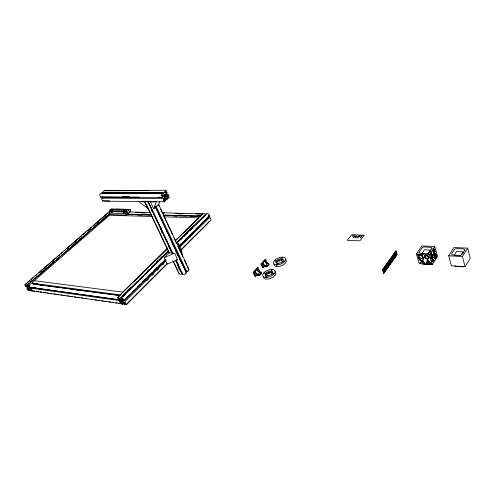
<?xml version="1.0" encoding="UTF-8"?>
<svg xmlns="http://www.w3.org/2000/svg" width="495" height="495" viewBox="0 0 495 495"><rect width="100%" height="100%" fill="white"/><g stroke="black" fill="none" stroke-linecap="round" stroke-linejoin="round"><path stroke-width="0.74" d="M386.843 269.175L386.979 263.402L385.611 265.326L386.843 269.175L388.21 267.244L386.979 263.402M387.925 265.654L388.018 262.022M385.24 271.365L385.413 265.605L384.015 267.566L385.24 271.365L386.626 269.404L385.413 265.605M392.003 261.805L392.269 256.051L390.827 258.081L392.003 261.805L393.438 259.776L392.269 256.051M393.754 259.405L394.032 253.508L392.554 255.575L393.754 259.405L395.22 257.326L394.032 253.508M388.346 266.978L388.643 261.15L387.152 263.235L388.346 266.978L391.755 262.152L390.574 258.409L388.68 261.069L389.868 264.819L390.574 258.409M276.717 265.951L276.686 266.366L276.476 265.84M395.542 256.8L395.981 250.847L394.385 253.087L395.542 256.8L397.126 254.56L395.981 250.847M385.061 270.815L385.357 267.715L385.017 267.164L384.578 268.296L384.182 268.111L384.485 266.984A2.469 1.219 -86.2 0 1 384.912 266.353C387.09 265.809 384.337 272.275 386.416 268.736M119.604 298.213L118.472 297.705M123.453 302.247L122.834 301.381M123.998 300.31L122.624 298.275M124.783 302.773L124.468 302.099L166.128 260.679M147.003 201.347L146.576 201.607M124.443 209.305L113.349 209.069L112.266 210.004L112.093 211.105L123.187 211.371L123.36 210.257L124.443 209.305L125.272 209.534L116.399 209.342M109.005 213.141L125.507 213.58L127.302 211.996L126.807 211L126.305 211.445L124.375 211.396L124.548 210.282L125.625 209.329L128.391 209.602L127.889 210.047L128.378 211.043L130.154 209.465L130.872 210.944L126.237 215.059L109.735 214.589L109.005 213.141L110.793 211.588L111.938 211.619L111.449 210.641L109.797 211.049L109.97 209.954L111.053 209.02L113.027 209.267L112.526 209.707M126.305 211.445L126.479 210.326L127.562 209.373M110.948 211.074L111.121 209.979L112.198 209.045M103.065 198.334L102.57 196.707M25.907 286.042L26.198 286.673M26.012 285.398L26.427 286.141L29.236 283.666M28.203 289.012L27.083 286.822L26.254 286.407M28.865 287.409L29.409 288.208M383.13 268.884L382.79 270.759L383.149 270.951L383.334 269.812L384.262 272.745M127.518 213.079L127.945 212.788M265.091 261.168L265.079 260.655M431.875 258.464L432.141 257.734M434.202 250.625L434.746 250.588L435.043 251.324A1.157 0.514 -87 0 1 435.037 252.147L433.744 254.207L434.833 252.141A1.157 0.514 -87 0 0 434.845 251.312L434.208 250.649L433.979 248.923M434.412 250.662L434.282 249.016L433.236 249.523M118.819 298.912L119.066 299.654M119.078 298.2L119.474 299.054M153.716 208.816L156.278 201.867L150.412 201.799L153.716 208.816L158.753 204.225L159.798 201.44M121.3 302.278L120.223 299.815L119.215 299.327M122.24 299.76L122.042 298.949L120.959 297.978L168.603 251.058M122.469 300.514L123.051 301.412M433.187 260.766C432.327 261.082 431.949 258.186 433.144 257.839C431.584 254.69 431.572 265.871 433.991 260.543L433.601 259.856L433.342 261.49L432.413 261.793M433.385 260.389L433.601 259.856M433.799 259.869L432.859 261.02M164.445 195.525L164.792 194.684M425.96 263.451L431.164 263.662L425.96 263.451L427.501 259.677L430.644 263.093M426.876 262.994L427.81 260.747C435.247 265.493 420.96 261.991 429.938 263.055M26.408 285.398L25.486 284.965M28.58 286.754L27.398 285.17M29.972 287.23L28.691 285.405M29.409 290.503L28.036 289.259M30.888 289.414L30.566 288.802L32.299 287.279M30.752 290.169C30.783 288.449 26.538 289.928 29.712 288.041M32.181 290.893L30.956 289.117M179.444 273.809L178.745 272.498M201.638 215.139L201.62 215.542M33.518 283.913L33.344 282.886M435.47 258.099L435.984 256.911A1.943 0.866 -86.8 0 0 436.083 255.581L435.631 253.966A1.931 0.86 -86.9 0 0 435.086 253.65L433.88 255.086L434.957 258.885L436.182 256.924A1.943 0.866 -86.8 0 0 436.287 255.587L435.835 253.978A1.937 0.86 -86.9 0 0 435.291 253.657L434.078 255.098L435.154 258.897M465.102 266.743L470.25 258.266L467.657 248.168L453.977 247.494L448.668 255.81L451.403 265.834L465.102 266.743L462.435 256.602L467.657 248.168M396.087 256.033L396.625 254.876A1.893 0.916 -86.8 0 0 396.724 253.57L396.241 251.992A1.887 0.916 -86.8 0 0 395.66 251.683L394.991 252.24M460.542 255.711L462.955 251.831L456.637 251.497L454.206 255.352M392.727 260.778L393.154 259.764A1.132 0.551 -86.6 0 0 393.166 258.953C392.232 258.569 392.906 255.606 391.434 257.227M432.178 264.559L437.531 256.348L434.777 246.541L421.889 245.904L416.394 253.96L419.271 263.705L432.178 264.559L429.357 254.702L434.777 246.541M435.353 257.647L434.653 255.172L435.105 254.591A1.033 0.464 -86.9 0 1 435.439 254.659C436.25 257.01 435.396 259.838 435.34 254.801M432.185 255.667L431.51 256.688L431.634 257.802L431.015 258.427L431.98 255.655L432.574 256.373L432.995 255.736L431.25 252.883L430.57 253.595L430.693 254.975M432.995 255.736L432.574 256.373M435.154 257.635L434.455 255.16L434.907 254.579A1.033 0.464 -86.9 0 1 435.241 254.647M433.682 251.324L434.01 249.932L433.441 250.476L433.682 251.324L433.243 250.464L434.01 249.932M427.81 260.747L429.852 263.185M433.942 252.951L433.663 251.955L434.282 251.398L434.146 252.964L434.598 252.097L434.381 251.355L433.868 251.967L434.146 252.964M431.417 255.859L431.894 255.129C429.833 250.458 432.024 260.03 431.182 253.836M422.099 261.577L424.221 263.334L422.099 261.577L420.7 263.105L420.249 262.579L420.7 263.105M433.948 254.22L432.865 250.396L434.065 248.917M424.549 262.994L422.421 261.23L424.549 262.994L424.221 263.334M431.213 258.44L430.768 253.607L431.25 252.883M427.501 259.677L431.083 263.786M433.484 251.312L433.812 249.926M421.554 261.174L419.352 259.541L421.554 261.174L420.162 262.703M419.673 259.194L421.796 260.952L419.673 259.194L419.265 259.665M418.937 258.557L417.904 254.616L418.937 258.557L423.417 258.699L422.303 254.869L418.634 254.659M427.76 253.855L430.266 250.093L424.314 249.777L421.789 253.514L424.772 253.681M422.563 258.254L421.839 255.371L418.584 255.315L419.395 258.062L422.563 258.254L421.839 255.371M423.33 258.823L422.303 254.869M419.395 258.062L418.671 255.185M266.916 263.575A1.534 0.773 -21.8 0 1 267.121 262.907L265.716 259.442L264.98 259.392L260.964 263.971L262.393 267.436L263.123 267.498A1.547 0.78 -22.1 0 1 265.147 266.675C266.601 267.634 269.614 264.998 268.828 264.008M262.084 264.683L262.127 263.86M259.343 272.046A1.553 0.792 -22.3 0 1 259.584 271.563L257.988 267.715L257.252 267.653L253.137 272.337L254.758 276.198L255.494 276.266A1.565 0.798 -22.5 0 1 257.542 275.437C259.034 276.42 262.047 273.735 261.28 272.72M122.612 303.967L121.034 302.55M388.099 266.205L388.94 265.017L389.181 265.79M389.584 264.107L389.59 265.215M383.693 273.549L384.689 272.145L383.476 268.395L382.48 269.8L383.693 273.549L383.476 268.395M124.449 303.627L123.682 302.594L121.776 302.321M389.386 263.495L389.15 263.829L388.402 261.484M256.33 274.199L255.203 271.507L257.023 269.435A3.583 2.166 41 0 0 259.912 272.281L258.099 274.36L256.33 274.199L255.185 275.517A1.565 0.798 -22.5 0 1 257.227 274.688C258.99 276.012 263.445 271.198 259.689 271.86A1.553 0.792 -22.3 0 1 259.275 270.821L258.142 272.126M264.602 260.716L264.726 261.014A3.675 2.265 40.9 0 0 267.517 263.668L265.747 265.71L263.977 265.567L262.857 266.854A1.547 0.78 -22.1 0 1 264.881 266.032C266.619 267.325 271.019 262.567 267.288 263.266A1.541 0.773 -21.8 0 1 266.861 262.257L266.118 263.111M260.964 263.971L261.7 264.027L265.716 259.442M253.137 272.337L253.873 272.405L257.988 267.715M421.796 260.952C422.885 258.464 424.852 259.925 422.34 261.354M185.223 273.438L185.681 272.999M187.339 271.248L187.685 270.889M186.38 272.745L155.096 206.421M432.407 257.338L433.082 256.992M181.3 273.463L182.259 272.863M167.18 263.532L126.188 304.493L124.919 302.464M180.842 249.876L209.261 221.482M167.403 263.736L126.423 304.71L124.499 304.468L123.905 303.571M181.059 250.08L211.111 220.034L210.257 217.781L209.441 217.621L179.833 247.054M124.523 302.47L123.008 304.116M124.647 302.482L122.964 304.246L121.157 303.986L119.635 301.554M146.842 280.653L148.481 279.013M152.318 275.195L153.964 273.562M157.249 270.289L158.895 268.655M162.731 264.837L163.826 263.748M125.99 302.822L124.895 303.918L124.387 303.868M126.708 297.631L128.347 296.01M132.165 292.217L134.349 290.058M137.629 286.809L139.813 284.644M142.541 281.933L145.821 278.685M148.005 276.519L151.823 272.733M153.462 271.112L157.286 267.319M158.375 266.236L161.104 263.532M179.128 245.669L180.762 244.041M185.13 239.71L186.77 238.089M190.594 234.302L192.778 232.136M195.506 229.426L198.235 226.722M200.964 224.012L204.243 220.764M206.427 218.598L209.119 215.913M165.714 259.386L124.226 300.539L165.844 259.399M178.819 246.392L209.385 216.067L179.431 245.99M178.942 246.399L209.515 216.074L208.537 213.902L206.452 213.716L176.325 243.373M165.788 259.529L124.307 300.688L122.692 299.809M162.898 263.074L165.639 260.358M179.338 246.751L182.08 244.029M183.175 242.94L193.588 232.601M122.24 299.648L120.928 300.706M122.599 300.514L121.504 301.597M123.1 300.675L122.005 302.08L123.1 300.991M138.606 280.733L121.083 297.996L168.659 250.928M139.701 279.656L143.538 275.882M145.728 273.723L168.727 251.07M176.938 242.977L205.419 214.935M123.001 296.511L125.742 293.813M129.022 290.577L130.668 288.956M135.048 284.637L136.144 283.561M148.191 271.693L151.476 268.451M153.66 266.298L156.401 263.6M159.687 260.358L161.877 258.204M165.707 254.424L166.803 253.347M180.489 239.858L182.135 238.237M183.775 236.616L187.611 232.842M189.802 230.682L192.536 227.985M195.822 224.749L198.012 222.589M121.634 298.763L120.533 299.852L121.349 300.174M120.78 300.341L119.765 301.573M164.111 257.61L168.925 252.858L174.667 253.279L177.736 259.801L167.23 264.101L164.111 257.61L174.667 253.279M177.321 244.561L178.367 243.534L181.362 249.969L182.445 255.055L179.419 248.552L178.367 243.534M126.745 291.196L128.397 289.575M155.944 262.486L157.596 260.859M160.9 257.61L162.001 256.528M185.136 233.776L186.788 232.149M190.092 228.9L192.295 226.735M122.271 295.775L125.575 292.526M127.227 290.899L130.532 287.651M147.603 270.858L148.704 269.775M151.458 267.065L154.762 263.816M156.414 262.189L160.269 258.402M181.195 237.817L183.948 235.106M185.6 233.485L189.455 229.692M190.556 228.61L193.861 225.361M168.523 250.841L120.062 298.541L119.524 298.485M176.783 242.705L205.413 214.521L205.109 213.821L203.018 213.667L175.453 240.681M176.814 242.971L206.514 213.852M167.793 248.001L122.754 292.124L34.254 280.708L109.488 215.245L152.485 216.507M174.933 241.003L198.551 217.868L164 216.847M167.731 248.249L117.562 297.415L118.689 299.766L59.363 291.357M119.444 296.01L121.652 293.844M134.331 281.42L142.046 273.853M159.13 257.097L166.295 250.074M183.936 232.78L190.55 226.289M191.652 225.213L192.753 224.13M274.478 275.591L274.508 275.183M164.105 199.838L164.643 199.262M167.836 196.435L167.991 195.117M167.743 196.41L167.582 198.544M164.111 195.296L163.987 196.088L162.453 196.082M162.162 197.381L158.431 197.258M166.667 193.526L167.273 192.753L165.98 190.272L104.433 190.476L102.626 192.134L102.997 192.877L164.538 192.871L165.052 192.437M148.847 201.168L148.283 201.675L172.724 253.459M148.296 201.781L172.829 253.353M125.674 211.761L124.01 213.234L123.608 212.423L124.183 211.922L123.688 210.926L123.187 211.371M124.375 211.396L124.876 210.95L125.365 211.947L127.302 211.996M30.888 289.618L29.731 290.633M30.869 289.73L29.706 290.751L28.135 290.454L26.878 288.276L28.042 287.261M32.342 288.808L32.849 287.886M30.981 287.948L29.818 288.962L29.248 288.183M186.12 271.285L186.739 271.031M34.019 280.913L32.348 282.367L32.695 283.251L120.396 294.921M29.05 286.617L27.72 287.607M29.347 287.372L28.184 288.393L29.434 287.385M26.984 284.916L28.735 283.4M30.486 281.878L31.655 280.863M41.586 272.244L43.337 270.728M45.088 269.206L46.839 267.684M49.178 265.654L50.929 264.138M52.68 262.616L54.431 261.094M56.77 259.064L57.94 258.056M67.283 249.944L69.04 248.422M71.373 246.392L73.124 244.876M75.463 242.847L76.632 241.832M78.965 239.803L80.722 238.287M90.065 230.175L91.235 229.16M93.567 227.131L95.325 225.615M97.657 223.585L98.827 222.571M101.166 220.541L102.917 219.025M105.249 216.996L106.419 215.981M112.093 211.105L112.6 210.666L113.089 211.65L124.183 211.922M27.547 284.631L26.377 285.646L109.884 213.438M111.938 211.619L111.369 212.114A0.879 0.328 -26.1 0 0 111.387 212.615A0.879 0.328 -26.1 0 0 112.514 212.145L113.089 211.65M30.399 282.657L59.431 257.443M60.594 256.435L89.62 231.215M90.783 230.206L109.364 214.069M38.171 276.216L44.556 270.666M45.719 269.657L48.04 267.64M49.203 266.632L50.942 265.116M53.268 263.099L54.425 262.09M56.752 260.073L57.909 259.064M68.941 249.474L78.229 241.405M79.392 240.397L81.712 238.38M82.875 237.371L84.614 235.855M86.941 233.838L88.098 232.829M99.13 223.245L108.424 215.17M109.797 211.049L110.305 210.61L110.793 211.588M109.494 211.39L24.762 284.718L26.093 286.952L26.575 287.02M26.718 283.394L24.967 284.91L25.48 285.021M27.887 282.379L30.226 280.356M31.395 279.347L33.146 277.825M35.485 275.802L36.655 274.793M38.987 272.77L55.929 258.099M57.098 257.091L59.437 255.067M61.188 253.545L62.358 252.537M64.697 250.513L65.86 249.499M67.029 248.49L81.638 235.843M82.801 234.828L85.14 232.805M86.891 231.289L88.648 229.773M90.399 228.257L91.569 227.242M93.901 225.219L109.68 211.563M40.095 272.306L41.264 271.297M88.593 230.293L89.762 229.278M112.316 210.27L113.646 209.119M121.145 303.713L32.515 291.017L31.228 289.012L31.853 288.269L120.273 300.706M202.733 214.069L195.878 213.871M278.072 263.575L278.883 263.563M163.115 195.661L162.614 196.15L162.923 196.923L162.348 197.437L100.633 197.047L99.514 194.739L101.277 193.05L162.824 193.056L101.351 193.199L163.01 193.112L163.381 193.916L162.88 194.535L163.573 195.296M162.75 193.508L161.283 194.9L162.329 196.954M27.72 285.293L28.685 285.46M27.318 286.853L27.869 287.193M28.939 286.778L30.269 287.533M102.935 200.815L109.791 200.914M27.169 288.579L28.029 289.321M30.721 289.662L31.235 289.779M30.733 290.386L31.123 290.417M32.373 291.103L30.894 290.918L30.337 290.126M386.774 268.977L387.907 267.238A1.207 0.594 -86.3 0 0 387.913 266.378C386.917 265.834 387.331 261.787 385.729 265.697L386.094 265.97C386.304 264.132 387.56 265.53 386.416 266.471L386.607 267.077C387.604 265.351 387.746 268.216 386.558 268.302M433.144 257.839C431.764 258.013 431.968 260.661 433.057 261.032M279.347 261.125L279.904 261.026M268.785 273.463L269.453 273.457M267.529 275.963L268.222 275.956M117.791 297.631L118.447 297.767M121.362 298.126L122.605 298.343M120.013 301.771L121.009 302.612M124.505 303.064L125.167 303.206M164.915 194.95L165.423 194.139M124.592 213.091L124.957 213.104M163.579 199.138L164.377 201.484M166.264 192.815L165.695 193.842L167.217 196.41M165.967 190.594L164.606 191.788L164.724 192.314M282.416 261.812L281.921 262.393M271.149 272.98L271.489 272.974M119.344 295.892L117.829 297.285L117.946 297.841M271.532 274.861L271.272 274.515L272.046 274.261M149.038 190.643L104.519 190.816M163.932 192.239L166.24 192.239L166.759 192.945M165.664 194.634L168.046 194.801M165.85 194.696L168.158 194.696L169.24 197.276L167.508 198.996L165.2 198.978M164.371 195.018L165.912 195.024L164.185 195.191M160.949 195.624L162.49 195.63M164.043 195.971L166.351 195.983L162.552 195.989M164.359 196.54L166.233 196.769M163.925 196.756C170.756 195.971 163.133 197.517 165.293 199.627M122.339 196.763L129.257 196.793M163.888 197.109L165.553 197.387M139.2 197.159L100.825 197.103M167.199 197.524L168.647 197.505M165.893 198.823L167.434 198.835L164.247 198.916M164.266 199.182L165.806 199.194L166.172 199.992L164.365 201.805L142.071 201.564M163.313 199.733L165.615 199.751L163.591 200.135M163.381 200.896L164.922 200.908M142.084 201.255L155.919 201.397M138.996 201.533L102.861 201.137L101.543 198.854L102.156 198.13L163.672 198.557L164.08 199.262M115.898 209.168L130.154 209.465M111.882 209.243L113.027 209.267M128.391 209.602L125.625 209.329M109.97 209.954L111.121 209.979M112.266 210.004L123.36 210.257M124.548 210.282L126.479 210.326M129.108 211.953L150.604 212.479M162.113 212.763L202.999 213.908M135.24 212.367L144.447 212.596M162.106 213.036L164.408 213.091M175.156 213.357L184.363 213.586M144.936 214.088L146.471 214.131M126.788 213.692L128.323 213.729M141.372 214.081L145.976 214.205M178.219 215.065L182.055 215.17M197.406 215.579L200.475 215.665M136.552 214.224L138.086 214.267M127.122 214.069L150.919 214.719M163.202 215.053L200.815 216.08M126.435 214.286L151.161 215.003M163.282 215.3L200.289 216.358M127.265 214.434L132.635 214.583M137.245 214.706L150.294 215.071M163.344 215.43L168.721 215.585M173.324 215.709L186.38 216.074M190.983 216.197L200.135 216.315M137.121 214.954L141.725 215.084M173.201 215.962L177.037 216.074M190.86 216.457L194.696 216.569M454.911 255.389L459.836 255.674M416.394 253.96L429.357 254.702M448.668 255.81L462.435 256.602M431.894 255.129L430.978 253.824M417.817 254.746L422.216 254.999M418.584 255.315L421.759 255.5M419.482 257.932L420.744 258.013M419.024 258.427L423.417 258.699M266.39 262.845L267.121 262.907M176.3 259.683L177.736 259.801M258.848 271.501L259.584 271.563M182.599 274.292L176.127 260.339M164.885 197.932L164.625 196.874M165.664 192.803L165.212 191.918M36.141 283.381L37.67 283.579M119.567 295.472L30.931 283.598L29.131 285.287L30.288 287.416M33.295 284.037L101.908 293.238M103.436 293.442L119.369 295.441M40.522 285.176L42.044 285.38M48.145 286.203L49.673 286.407M76.657 290.15L78.179 290.361M39.55 288.307L41.073 288.517M60.885 291.27L62.413 291.481M82.226 294.24L83.754 294.451M34.619 287.812L36.141 288.028M27.844 286.908L28.463 287.273M28.425 286.989L28.945 287.422M36.5 288.164L30.48 287.447M38.022 288.381L57.841 291.14M121.213 299.927L121.968 300.347M121.974 300.032L122.581 300.527M30.189 287.403L118.887 299.797M119.518 300.019L118.819 299.784M38.994 289.643L40.516 289.86M33.326 290.843L34.848 291.066M36.376 291.283L38.66 291.617M40.188 291.833L41.71 292.056M43.232 292.273L45.521 292.601M47.044 292.823L48.572 293.04M50.094 293.263L51.616 293.479M53.906 293.813L55.428 294.03M56.956 294.253L58.478 294.469M60.767 294.797L62.29 295.02M63.812 295.237L65.34 295.459M67.623 295.787L69.151 296.01M70.674 296.227L72.196 296.449M74.485 296.777L76.007 296.994M77.536 297.217L79.819 297.545M81.347 297.767L82.869 297.984M84.391 298.207L86.681 298.535M91.253 299.19L92.775 299.413M95.065 299.741L96.587 299.964M98.115 300.18L99.637 300.403M101.927 300.731L103.449 300.948M104.971 301.17L106.499 301.387M108.782 301.721L110.311 301.938M111.833 302.16L113.361 302.377M115.644 302.705L117.167 302.928M118.695 303.144L120.217 303.367M164.093 195.995L164.433 197.047M120.947 303.466L120.737 303.113M388.68 261.069L391.755 262.152L389.881 259.386M394.385 253.087L397.126 254.56M387.152 263.235L389.825 264.881L388.643 261.15M209.125 218.27L208.104 216.538M390.827 258.081L393.438 259.776M392.554 255.575L395.22 257.326M384.015 267.566L386.626 269.404M385.611 265.326L388.21 267.244M425.886 257.926L425.706 257.784A1.77 1.231 30.2 0 1 425.545 257.629M382.48 269.8L384.689 272.145M391.31 262.783L390.889 262.096L390.178 263.105L390.314 264.188M431.046 252.871L432.797 255.729M125.507 213.58L126.237 215.059M151.377 209.762L152.033 211.155M160.262 228.554L160.924 229.946M168.498 245.953L169.816 248.738M177.389 264.745L178.701 267.529M161.153 231.06L161.815 232.458M170.057 249.864L170.713 251.256M178.299 267.275L179.617 270.06M146.384 204.342L150.344 212.683M151.006 214.075L155.3 223.115M155.962 224.507L159.26 231.462M159.922 232.854L164.216 241.894M164.878 243.286L169.172 252.326M173.794 262.065L178.082 271.105M144.775 201.682L169.216 253.137M172.854 260.785L179.147 274.038L181.071 274.261L181.82 273.63L175.558 260.389M160.906 227.428L161.568 228.82M177.73 263.049L178.392 264.441M175.997 260.327L182.624 274.409L184.79 274.508L186.405 272.869L155.207 206.322M147.541 201.149L172.26 253.421M155.727 207.133L157.361 210.616M159 214.1L161.939 220.374M166.518 230.138L167.83 232.922M170.447 238.503L171.753 241.288M173.386 244.778L176.659 251.745M177.315 253.143L180.26 259.417M181.566 262.202L182.222 263.6M184.839 269.175L185.817 271.266M171.889 242.927L173.207 245.724M175.83 251.318L178.132 256.212M179.772 259.708L180.755 261.805M156.036 205.97L186.788 271.6L187.661 271.569L189.195 269.886L158.61 204.274M158.32 204.392L158.969 205.79M160.597 209.28L161.902 212.07M163.529 215.56L166.784 222.54M167.434 223.932L170.367 230.218M171.016 231.611L172.316 234.401M173.943 237.891L176.226 242.779M177.853 246.269L179.803 250.458M180.78 252.549L182.735 256.738M184.363 260.228L186.64 265.116M187.296 266.508L188.595 269.299M432.253 261.558L431.832 260.209M208.587 215.226L208.797 215.702M253.873 272.405L255.494 276.266M262.82 262.746L263.977 265.567M257.227 274.688L257.542 275.437M259.256 274.502L259.566 275.251M257.023 269.435L257.858 271.452M258.514 274.805L258.823 275.554M260.97 271.972L261.434 273.098M261.7 264.027L263.123 267.498M266.898 265.834L267.164 266.483M266.168 266.131L266.428 266.78M264.881 266.032L265.147 266.675M268.568 263.365L268.983 264.373M264.726 261.014L265.493 262.907M430.266 250.093L430.625 251.361M432.847 251.021L433.744 254.207M462.955 251.831L463.295 253.131M389.373 260.098L389.868 264.819M430.885 257.047L431.015 258.427M432.878 256.979L432.939 257.827M431.529 264.188A2.203 1.194 -13.8 0 1 429.573 264.602L424.023 264.231A2.184 1.182 -14 0 1 422.773 263.606M417.904 252.784A2.475 1.145 -86.9 0 1 418.058 252.512M424.685 255.692A2.456 1.708 30.2 0 1 427.829 255.878L428.076 256.082A2.456 1.708 30.2 0 1 428.75 258.421M426.275 258.167A1.77 1.231 30.2 0 0 428.15 258.068A1.77 1.231 30.2 0 0 427.68 256.379L427.501 256.231A1.77 1.231 30.2 0 0 425.23 256.101A1.77 1.231 30.2 0 0 425.409 257.462M428.695 258.47A2.456 1.708 30.2 0 1 425.552 258.279L425.31 258.081A2.456 1.708 30.2 0 1 424.636 255.748M425.366 255.191A2.456 1.708 30.2 0 0 424.772 255.569L424.549 255.872A2.456 1.708 30.2 0 0 425.224 258.204L425.471 258.409A2.456 1.708 30.2 0 0 428.614 258.6L428.837 258.297A2.456 1.708 30.2 0 0 428.163 255.952L427.915 255.754A2.456 1.708 30.2 0 0 426.77 255.197M463.617 266.607A2.296 1.25 -12 0 1 462.219 266.774L456.328 266.384A2.277 1.244 -12.3 0 1 454.973 265.735M275.523 272.17A6.652 3.434 -21.9 0 1 270.313 278.493A6.652 3.434 -21.9 0 1 263.346 276.408M274.991 271.681A6.652 3.434 -21.9 0 1 275.375 271.996M265.654 275.963A3.991 2.06 -21.9 0 1 265.549 275.715M265.512 275.443A3.991 2.06 -21.9 0 1 268.872 272.306A3.991 2.06 -21.9 0 1 272.993 272.838M258.099 274.36A3.595 2.159 41.1 0 1 255.203 271.507M285.479 259.349A6.553 3.323 -21.3 0 1 281.773 265.617A6.553 3.323 -21.3 0 1 273.976 264.25M276.167 263.031A3.935 1.992 -21.3 0 1 279.192 260.079A3.935 1.992 -21.3 0 1 283.4 260.228M265.747 265.71A3.688 2.258 40.9 0 1 262.95 263.043M124.796 212.454A0.891 0.34 -25.8 0 1 123.645 212.93A0.891 0.34 -25.8 0 1 123.608 212.423M388.303 263.526L388.272 265.072L388.742 264.404L388.303 262.932L388.303 263.526M396.278 254.145L395.746 255.575L394.991 253.162L395.474 252.592A1.015 0.489 -86.8 0 1 395.827 252.66L396.278 254.145M392.696 259.473L392.207 260.574L391.904 259.603L392.455 258.996L392.696 259.473M254.684 272.993C255.123 274.818 255.624 271.483 254.684 272.993M257.647 269.608C258.074 271.427 258.576 268.111 257.647 269.608M262.331 264.25C262.752 266.062 263.253 262.771 262.331 264.25M265.227 260.939C265.648 262.746 266.143 259.473 265.227 260.939M392.962 255.754C392.461 257.406 394.367 260.123 395.09 257.239L394.886 256.577C394.113 259.572 392.387 255.055 394.181 254.597L394.113 253.768L392.962 255.754M392.17 257.988L391.706 258.978L391.446 258.149L391.947 257.573L392.17 257.988M126.683 209.682L125.978 210.016L126.683 209.682M283.722 261.372L284.415 261.193L283.722 261.372M282.719 257.598L282.02 257.827L282.719 257.598M280.931 260.234L281.865 260.067L280.931 260.234M279.737 260.457L278.827 260.76L279.737 260.457M277.021 264.25L276.309 264.435L277.021 264.25M278.011 261.632L277.064 261.948L278.011 261.632M273.964 273.679L272.98 273.927L273.964 273.679M272.324 269.855L271.365 270.171L272.324 269.855M275.387 260.58L274.688 260.809L275.387 260.58M271.316 272.417L270.357 272.733L271.316 272.417M269.169 272.801L268.247 273.104L269.169 272.801M266.44 276.73L265.475 277.045L266.44 276.73M267.405 274.007L266.446 274.323L267.405 274.007M264.881 272.881L263.922 273.197L264.881 272.881M464.663 250.34L462.25 254.226A2.314 1.238 -12.4 0 1 459.311 255.408L452.956 255.049A2.296 1.225 -12.7 0 1 451.681 253.638L454.125 249.796A2.289 1.207 -12.7 0 1 457.021 248.626L463.339 248.948A2.308 1.219 -12.4 0 1 464.663 250.34M431.826 248.645L429.32 252.407A2.221 1.176 -14.1 0 1 426.467 253.551L420.49 253.217A2.203 1.163 -14.4 0 1 419.364 251.856L421.895 248.131A2.197 1.151 -14.3 0 1 424.704 246.999L430.656 247.296A2.209 1.163 -14 0 1 431.826 248.645M390.58 261.57L390.072 262.294L389.812 260.321L390.58 261.57M425.316 255.971L425.137 256.231A1.77 1.231 30.2 0 0 425.62 257.914L425.799 258.056A1.77 1.231 30.2 0 0 428.064 258.192L428.249 257.938A1.77 1.231 30.2 0 0 427.76 256.249L427.581 256.107A1.77 1.231 30.2 0 0 425.316 255.971M362.049 236.09L360.626 237.928L359.259 235.967L357.155 236.82L356.487 235.849L355.057 237.68L357.836 237.804L359.259 235.967L362.049 236.09M364.153 235.236L359.809 240.867L347.317 240.273L351.704 234.71L364.153 235.236M354.389 236.703L353.684 237.619L352.353 235.676L355.101 235.787L355.769 236.765L354.389 236.703M144.633 201.737L138.934 201.675L147.937 208.698L144.633 201.737M266.632 277.447A6.664 3.428 -21.9 0 0 275.158 271.105A6.664 3.428 -21.9 0 0 264.974 271.724A6.664 3.428 -21.9 0 0 266.632 277.447M267.529 275.82A3.997 2.054 -21.9 0 0 272.658 272.021A3.997 2.054 -21.9 0 0 266.558 272.38A3.997 2.054 -21.9 0 0 267.529 275.82M277.355 264.905A6.565 3.317 -21.3 0 0 285.689 258.73A6.565 3.317 -21.3 0 0 275.579 259.436A6.565 3.317 -21.3 0 0 277.355 264.905M278.209 263.34A3.935 1.986 -21.3 0 0 283.22 259.64A3.935 1.986 -21.3 0 0 277.163 260.048A3.935 1.986 -21.3 0 0 278.209 263.34"/></g></svg>
